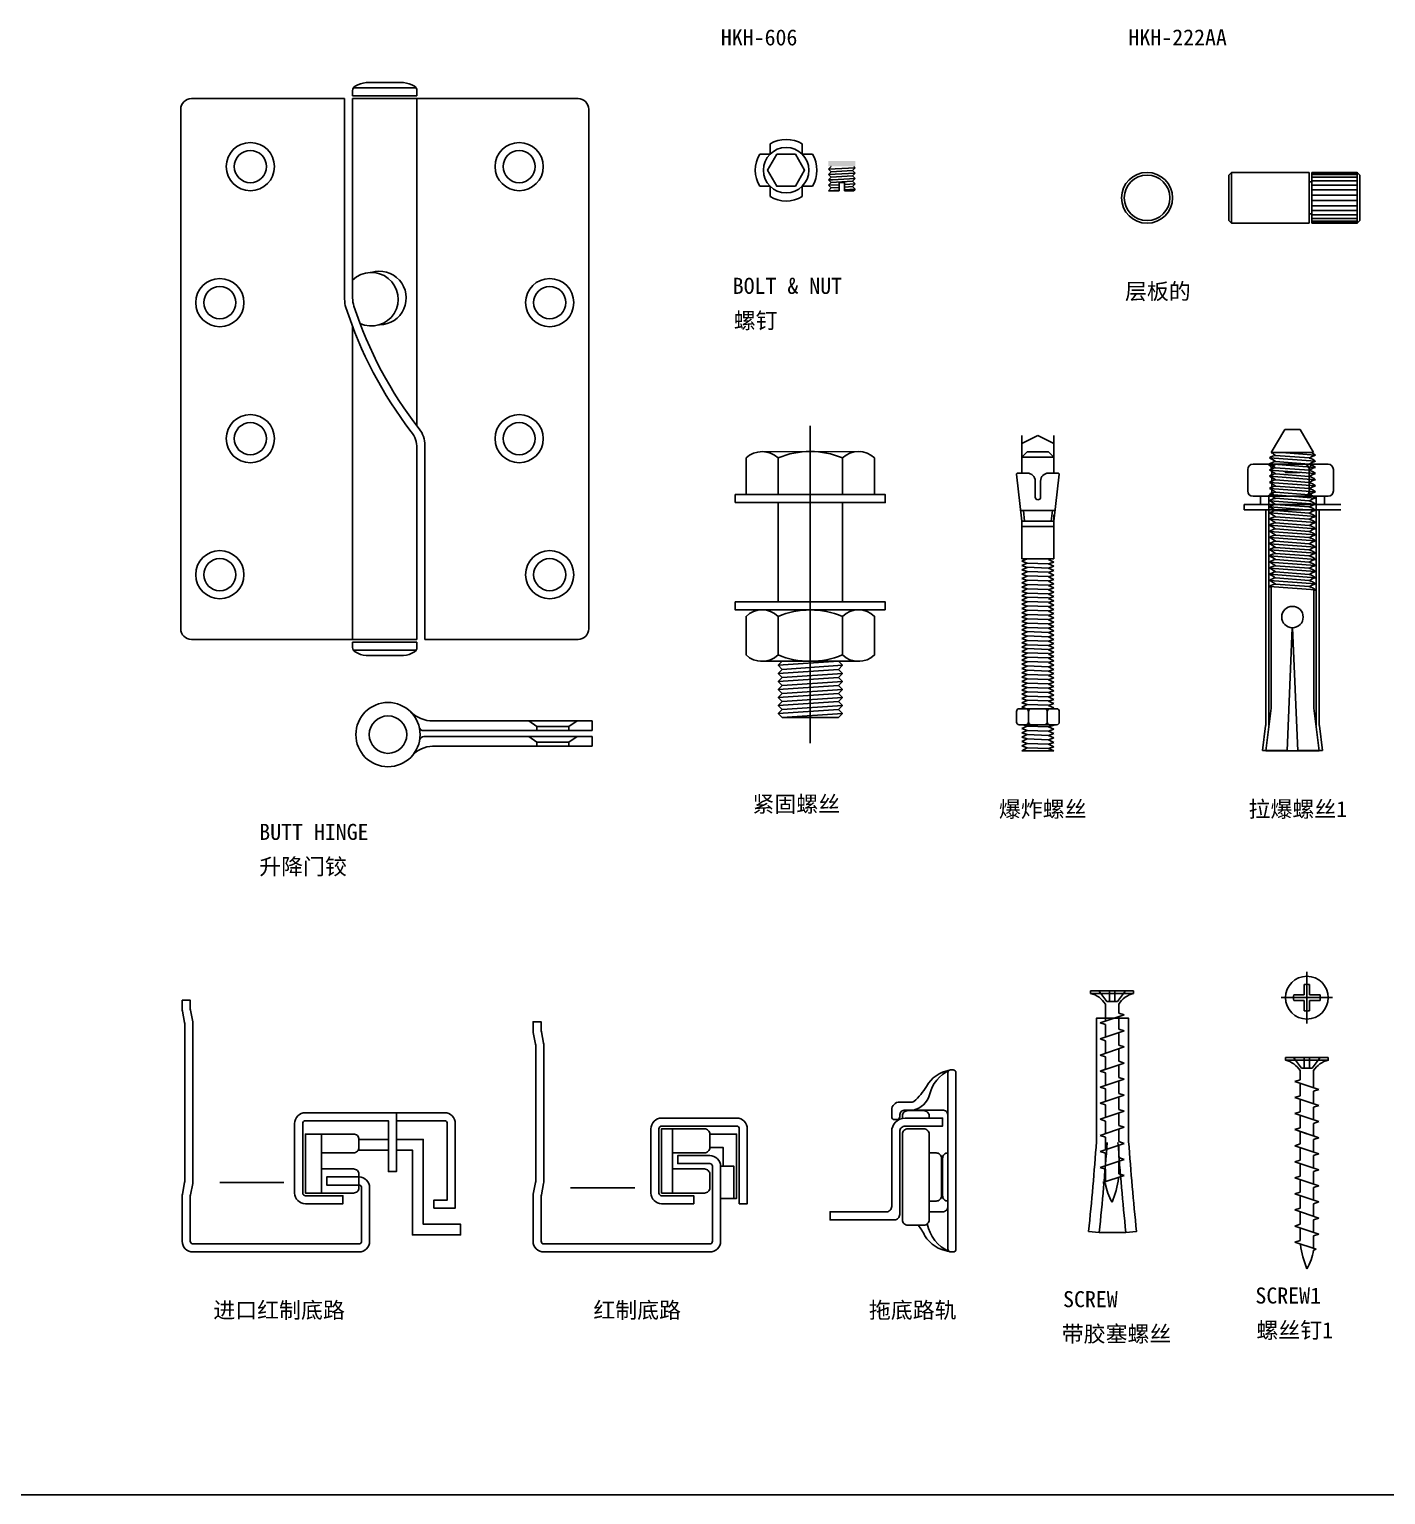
# Model space of a CAD drawing. Header units: millimetres. Extents: x -159360 to -156109, y -82746 to -81402.
# Drawn here: x -156588.6 to -156335.4, y -81966.7 to -81693.1 of the extents above; entities that cross this region are included whole.
import ezdxf
from ezdxf.enums import TextEntityAlignment as Align

# ---------------------------------------------------------------- set-up
doc = ezdxf.new("R2010")
doc.units = ezdxf.units.MM
doc.header["$LTSCALE"] = 2
doc.header["$MEASUREMENT"] = 0
doc.linetypes.add('CENTER2', pattern=[28.575, 19.05, -3.175, 3.175, -3.175])
doc.linetypes.add('HIDDEN', pattern=[9.525, 6.35, -3.175])
doc.layers.get('0').update_dxf_attribs({"linetype": 'CONTINUOUS'})
doc.layers.add('FN-DIM', color=141, linetype='CONTINUOUS')
doc.layers.add('LINE1', color=41, linetype='CONTINUOUS')
doc.layers.add('标注', color=7, linetype='CONTINUOUS', lineweight=25)
doc.styles.add('HZ', font='simfang.ttf')

# ---------------------------------------------------------------- blocks, each defined once
blk = doc.blocks.new('爆炸螺丝')
at = {"linetype": 'ByBlock'}
for p, q in [((-3, 58.89), (-3, 51.89)), ((0, 58.89), (-3, 57.39)), ((3, 57.39), (0, 58.89)), ((3, 58.89), (3, 51.89)), ((-2, 55.89), (-3, 54.89)), ((3, 54.89), (-3, 54.89)), ((-2, 55.89), (2, 55.89)), ((-2, 55.89), (2, 55.89)), ((3, 54.89), (2, 55.89)), ((-3.98, 51.67), (-3, 42.89)), ((-2, 51.89), (-3.78, 51.89)), ((-0.5, 50.39), (-0.5, 47.39)), ((0.5, 50.39), (0.5, 47.39)), ((3.78, 51.89), (2, 51.89)), ((3.98, 51.67), (3, 42.89)), ((0, 46.89), (0, 46.89)), ((3.22, 44.89), (-3.22, 44.89)), ((-2.72, 44.89), (-2.5, 42.89)), ((2.72, 44.89), (2.5, 42.89)), ((3, 44.08), (3, 35.89)), ((-3, 42.89), (-3, 35.89)), ((3, 42.89), (-3, 42.89)), ((3, 41.89), (-3, 41.89)), ((3, 42.89), (3, 35.89)), ((-1.75, 7.39), (-1.75, 5.39)), ((1.75, 7.39), (1.75, 5.39))]:
    blk.add_line(p, q, dxfattribs=at)
blk.add_lwpolyline([(4, 7.39, 0.414214), (3.5, 7.89), (-3.5, 7.89, 0.414214), (-4, 7.39), (-4, 5.39, 0.414214), (-3.5, 4.89), (3.5, 4.89, 0.414214), (4, 5.39)], format="xyb", close=True, dxfattribs=at)
for points in [[(-1.25, 7.89, 0.414214), (-1.75, 7.39, 0.414214), (-2.25, 7.89)], [(2.25, 7.89, 0.414214), (1.75, 7.39, 0.414214), (1.25, 7.89)], [(-2.25, 4.89, 0.414214), (-1.75, 5.39, 0.414214), (-1.25, 4.89)], [(1.25, 4.89, 0.414214), (1.75, 5.39, 0.414214), (2.25, 4.89)]]:
    blk.add_lwpolyline(points, format="xyb", dxfattribs=at)
for centre, radius, start, end in [((-3.78, 51.69), 0.2, 90, 186.3402), ((-2, 50.39), 1.5, 0, 90), ((2, 50.39), 1.5, 90, 180), ((3.78, 51.69), 0.2, 353.6598, 90), ((0, 47.39), 0.5, 180, 270), ((0, 47.39), 0.5, 270, 0)]:
    blk.add_arc(centre, radius, start, end, dxfattribs=at)
at = {"layer": 'LINE1', "linetype": 'ByBlock'}
for p, q in [((-2, 35.89), (-3, 35.42)), ((-3, 35.89), (3, 35.89)), ((-2.02, 35.89), (-2, 35.89)), ((2.46, 35.89), (2, 35.74)), ((2, 35.74), (3, 35.28)), ((-3, 35.42), (-2, 35.09)), ((-2, 35.09), (-3, 34.62)), ((-3, 34.62), (-2, 34.29)), ((-2, 34.29), (-3, 33.82)), ((-3, 33.82), (-2, 33.49)), ((-2, 33.45), (-3, 32.99)), ((-3, 32.99), (-2, 32.65)), ((2, 34.94), (-2, 35.09)), ((2, 34.16), (-2, 34.31)), ((2, 33.37), (-2, 33.51)), ((3, 35.28), (2, 34.94)), ((2, 34.94), (3, 34.48)), ((3, 34.48), (2, 34.14)), ((2, 34.14), (3, 33.68)), ((2, 33.3), (3, 32.84)), ((3, 32.84), (2, 32.5)), ((-2, 32.65), (-3, 32.19)), ((-3, 32.19), (-2, 31.85)), ((-2, 31.85), (-3, 31.39)), ((-3, 31.39), (-2, 31.05)), ((-2, 31.05), (-3, 30.59)), ((-3, 30.59), (-2, 30.25)), ((-2, 30.25), (-3, 29.79)), ((2, 32.57), (-2, 32.71)), ((2, 31.76), (-2, 31.91)), ((2, 30.96), (-2, 31.11)), ((2, 30.13), (-2, 30.28)), ((2, 32.5), (3, 32.04)), ((3, 32.04), (2, 31.7)), ((2, 31.7), (3, 31.24)), ((3, 31.24), (2, 30.9)), ((2, 30.9), (3, 30.44)), ((3, 30.44), (2, 30.1)), ((2, 30.1), (3, 29.64)), ((-3, 29.79), (-2, 29.45)), ((-2, 29.45), (-3, 28.99)), ((-2, 29.45), (-3, 28.99)), ((-3, 28.99), (-2, 28.65)), ((-2, 28.65), (-3, 28.19)), ((-3, 28.19), (-2, 27.85)), ((-2, 27.85), (-3, 27.39)), ((-3, 27.39), (-2, 27.05)), ((2, 29.33), (-2, 29.48)), ((2, 28.57), (-2, 28.72)), ((2, 27.77), (-2, 27.92)), ((3, 29.64), (2, 29.3)), ((2, 29.3), (3, 28.84)), ((2, 29.3), (3, 28.84)), ((3, 28.84), (2, 28.5)), ((2, 28.5), (3, 28.04)), ((3, 28.04), (2, 27.7)), ((2, 27.7), (3, 27.24)), ((-2, 27.05), (-3, 26.59)), ((-3, 26.59), (-2, 26.25)), ((-2, 26.25), (-3, 25.79)), ((-3, 25.79), (-2, 25.45)), ((-2, 25.45), (-3, 24.99)), ((-3, 24.99), (-2, 24.65)), ((-2, 24.65), (-3, 24.19)), ((2, 26.97), (-2, 27.12)), ((2, 26.17), (-2, 26.32)), ((2, 25.33), (-2, 25.48)), ((2, 24.53), (-2, 24.68)), ((3, 27.24), (2, 26.9)), ((2, 26.9), (3, 26.44)), ((3, 26.44), (2, 26.1)), ((2, 26.1), (3, 25.64)), ((3, 25.64), (2, 25.3)), ((2, 25.3), (3, 24.84)), ((3, 24.84), (2, 24.5)), ((-3, 24.19), (-2, 23.85)), ((-2, 23.85), (-3, 23.39)), ((-3, 23.39), (-2, 23.05)), ((-2, 23.05), (-3, 22.59)), ((-3, 22.59), (-2, 22.25)), ((-2, 22.25), (-3, 21.79)), ((2, 23.73), (-2, 23.88)), ((2, 22.93), (-2, 23.08)), ((2, 22.13), (-2, 22.28)), ((2, 24.5), (3, 24.04)), ((3, 24.04), (2, 23.7)), ((2, 23.7), (3, 23.24)), ((3, 23.24), (2, 22.9)), ((2, 22.9), (3, 22.44)), ((3, 22.44), (2, 22.1)), ((2, 22.1), (3, 21.64)), ((-3, 21.79), (-2, 21.45)), ((-2, 21.45), (-3, 20.99)), ((-3, 20.99), (-2, 20.65)), ((-2, 20.65), (-3, 20.18)), ((-3, 20.18), (-2, 19.85)), ((-2, 19.85), (-3, 19.38)), ((-3, 19.38), (-2, 19.05)), ((2, 21.33), (-2, 21.48)), ((2, 20.5), (-2, 20.64)), ((2, 19.7), (-2, 19.84)), ((3, 21.64), (2, 21.3)), ((2, 21.3), (3, 20.84)), ((3, 20.84), (2, 20.5)), ((2, 20.5), (3, 20.04)), ((3, 20.04), (2, 19.7)), ((2, 19.7), (3, 19.24)), ((3, 19.24), (2, 18.9)), ((-2, 19.05), (-3, 18.58)), ((-3, 18.58), (-2, 18.25)), ((-2, 18.25), (-3, 17.78)), ((-3, 17.78), (-2, 17.45)), ((-2, 17.45), (-3, 16.98)), ((-3, 16.98), (-2, 16.65)), ((-2, 16.65), (-3, 16.18)), ((2, 18.97), (-2, 19.12)), ((2, 18.17), (-2, 18.32)), ((2, 17.37), (-2, 17.52)), ((2, 16.57), (-2, 16.72)), ((2, 18.9), (3, 18.44)), ((3, 18.44), (2, 18.1)), ((2, 18.1), (3, 17.64)), ((3, 17.64), (2, 17.3)), ((2, 17.3), (3, 16.84)), ((3, 16.84), (2, 16.5)), ((2, 16.5), (3, 16.04)), ((-3, 16.18), (-2, 15.85)), ((-2, 15.85), (-3, 15.38)), ((-3, 15.38), (-2, 15.05)), ((-2, 15.05), (-3, 14.58)), ((-3, 14.58), (-2, 14.25)), ((-2, 14.25), (-3, 13.78)), ((-3, 13.78), (-2, 13.45)), ((2, 15.73), (-2, 15.88)), ((2, 14.93), (-2, 15.08)), ((2, 14.13), (-2, 14.28)), ((3, 16.04), (2, 15.7)), ((2, 15.7), (3, 15.24)), ((3, 15.24), (2, 14.9)), ((2, 14.9), (3, 14.44)), ((3, 14.44), (2, 14.1)), ((2, 14.1), (3, 13.64)), ((-2, 13.45), (-3, 12.98)), ((-3, 12.98), (-2, 12.65)), ((-2, 12.65), (-3, 12.18)), ((-3, 12.18), (-2, 11.85)), ((-2, 11.85), (-3, 11.38)), ((-3, 11.38), (-2, 11.05)), ((-2, 11.05), (-3, 10.58)), ((2, 13.33), (-2, 13.48)), ((2, 12.53), (-2, 12.68)), ((2, 11.73), (-2, 11.88)), ((2, 10.9), (-2, 11.04)), ((3, 13.64), (2, 13.3)), ((2, 13.3), (3, 12.84)), ((3, 12.84), (2, 12.5)), ((2, 12.5), (3, 12.04)), ((3, 12.04), (2, 11.7)), ((2, 11.7), (3, 11.24)), ((3, 11.24), (2, 10.9)), ((-3, 10.58), (-2, 10.25)), ((-2, 10.25), (-3, 9.78)), ((-3, 9.78), (-2, 9.45)), ((-2, 9.45), (-3, 8.98)), ((-3, 8.98), (-2, 8.65)), ((-2, 8.65), (-3, 8.18)), ((2, 10.1), (-2, 10.24)), ((2, 9.33), (-2, 9.48)), ((2, 8.53), (-2, 8.68)), ((2, 10.9), (3, 10.44)), ((3, 10.44), (2, 10.1)), ((2, 10.1), (3, 9.64)), ((3, 9.64), (2, 9.3)), ((2, 9.3), (3, 8.84)), ((3, 8.84), (2, 8.5)), ((2, 8.5), (3, 8.04)), ((-3, 8.18), (-2.14, 7.89)), ((3, 8.04), (2.58, 7.89)), ((-2, 4.65), (-3, 4.18)), ((-3, 4.18), (-2, 3.85)), ((-2, 3.85), (-3, 3.38)), ((-3, 3.38), (-2, 3.05)), ((-2, 3.05), (-3, 2.58)), ((-2.73, 4.89), (-2, 4.65)), ((2, 4.5), (-2, 4.65)), ((2, 3.7), (-2, 3.85)), ((2, 2.9), (-2, 3.05)), ((3, 4.84), (2, 4.5)), ((2, 4.5), (3, 4.04)), ((3, 4.04), (2, 3.7)), ((2, 3.7), (3, 3.24)), ((3, 3.24), (2, 2.9)), ((2, 2.9), (3, 2.44)), ((2.87, 4.89), (3, 4.84)), ((-3, 2.58), (-2, 2.25)), ((-2, 2.25), (-3, 1.75)), ((-3, 1.75), (-2, 1.41)), ((-2, 1.41), (-3, 0.95)), ((-3, 0.95), (-2, 0.61)), ((-2, 0.61), (-3, 0)), ((3, 0), (-3, 0)), ((2, 2.1), (-2, 2.25)), ((2, 1.26), (-2, 1.41)), ((2, 0.46), (-2, 0.61)), ((3, 2.44), (2, 2.1)), ((2, 2.1), (3, 1.6)), ((3, 1.6), (2, 1.26)), ((2, 1.26), (3, 0.8)), ((3, 0.8), (2, 0.46)), ((2, 0.46), (3, 0))]:
    blk.add_line(p, q, dxfattribs=at)
blk.add_lwpolyline([(3, 33.68), (2, 33.34)], dxfattribs=at)
blk = doc.blocks.new('拖底路轨')
at = {"linetype": 'ByBlock'}
blk.add_line((-10, -11), (-10, -9.5), dxfattribs=at)
for points in [[(-1.5, 16.5, -0.414214), (-1, 17), (-0.5, 17, -0.414214), (0, 16.5), (0, -16.5, -0.414214), (-0.5, -17), (-1, -17, -0.414214), (-1.5, -16.5)], [(-10.5, 5.5), (-10.5, -10, -0.414214), (-11.5, -11), (-23.5, -11), (-23.5, -9.5), (-13, -9.5, 0.414214), (-12, -8.5), (-12, 5.5, -0.414214), (-9.5, 8), (-2.5, 8), (-2.5, 6.5), (-9.5, 6.5, 0.414214)]]:
    blk.add_lwpolyline(points, format="xyb", close=True, dxfattribs=at)
at = {"layer": 'LINE1', "linetype": 'ByBlock'}
for points in [[(-9.5, 9.5, 0.414214), (-10.5, 8.5), (-10.5, 8.22, -0.414214), (-11, 7.72), (-11.5, 7.72, -0.414214), (-12, 8.22), (-12, 9.5, -0.414214), (-10.5, 11), (-8.18, 11, 0.177654), (-7.86, 11.12, 0.087501), (-5.53, 13.92, -0.221048), (-1.22, 16.95, 0.225321), (-4.94, 12.32, -0.278202), (-7.95, 9.51, -0.052382), (-8.05, 9.5)], [(-5, 8), (-5, 8.39, 0.414214), (-6, 9.39), (-9, 9.39, 0.414214), (-10, 8.39), (-10, 7.95)], [(-9.5, 9.5), (-2.5, 9.5, -0.414214), (-1.5, 8.5)], [(-5, -7.5), (-3.7, -7.5, 0.414214), (-2.7, -6.5), (-2.7, 0.5, 0.414214), (-3.7, 1.5), (-5, 1.5)], [(-1.5, -7.5, -0.414214), (-2.5, -6.5), (-2.5, 0.5, -0.414214), (-1.5, 1.5)], [(-5, -9.5), (-2.5, -9.5, 0.414214), (-1.5, -8.5)], [(-5.36, -11.77, 0.247389), (-1.32, -16.89, -0.217342), (-5.82, -13.97, 0.059897), (-7.06, -12)]]:
    blk.add_lwpolyline(points, format="xyb", dxfattribs=at)
blk.add_lwpolyline([(-10, -11), (-10, 5, -0.414214), (-9, 6), (-6, 6, -0.414214), (-5, 5), (-5, -11, -0.414214), (-6, -12), (-9, -12, -0.414214)], format="xyb", close=True, dxfattribs=at)
blk = doc.blocks.new('SCREW 带胶塞螺丝')
at = {"layer": 'LINE1'}
for p, q in [((4, 0), (-4, 0)), ((-4, -0.5), (-4, 0)), ((-1, -2), (-2.5, 0)), ((-0.5, 0), (-0.5, -2)), ((0.51, 0), (0.51, -2)), ((1, -2), (2.5, 0)), ((4, 0), (4, -0.5)), ((4, -0.5), (-4, -0.5)), ((-1.25, -5.67), (-1.25, -2.48)), ((1, -2), (-1, -2)), ((1.25, -4.17), (1.25, -2.48)), ((2.25, -4.5), (-2.25, -6)), ((2.25, -4.5), (-2.25, -6)), ((2.25, -4.5), (1.25, -4.17)), ((1.25, -7.17), (1.25, -4.83)), ((-1.25, -6.33), (-2.25, -6)), ((2.25, -7.5), (-2.25, -9)), ((2.25, -7.5), (-2.25, -9)), ((-1.25, -8.67), (-1.25, -6.33)), ((2.25, -7.5), (1.25, -7.17)), ((1.25, -10.17), (1.25, -7.83)), ((-1.25, -9.33), (-2.25, -9)), ((2.25, -10.5), (-2.25, -12)), ((2.25, -10.5), (-2.25, -12)), ((-1.25, -11.67), (-1.25, -9.33)), ((2.25, -10.5), (1.25, -10.17)), ((1.25, -13.17), (1.25, -10.83)), ((-1.25, -12.33), (-2.25, -12)), ((2.25, -13.5), (-2.25, -15)), ((-1.25, -14.67), (-1.25, -12.33)), ((2.25, -13.5), (0, -14.25)), ((2.25, -13.5), (1.25, -13.17)), ((-1.25, -14.67), (-2.25, -15)), ((-1.25, -15.33), (-2.25, -15)), ((-1.25, -17.67), (-1.25, -15.33)), ((1.25, -16.17), (1.25, -13.83)), ((2.25, -16.5), (1.25, -16.17)), ((2.25, -16.5), (-2.25, -18)), ((2.25, -16.5), (-2.25, -18)), ((-1.25, -18.33), (-2.25, -18)), ((-1.25, -20.67), (-1.25, -18.33)), ((1.25, -19.17), (1.25, -16.83)), ((2.25, -19.5), (-2.25, -21)), ((2.25, -19.5), (-2.25, -21)), ((-1.25, -21.33), (-2.25, -21)), ((-1.25, -23.67), (-1.25, -21.33)), ((2.25, -19.5), (1.25, -19.17)), ((1.25, -22.17), (1.25, -19.83)), ((2.25, -22.5), (-2.25, -24)), ((2.25, -22.5), (-2.25, -24)), ((-1.25, -24.33), (-2.25, -24)), ((-1.25, -26.67), (-1.25, -24.33)), ((2.25, -22.5), (1.25, -22.17)), ((1.25, -25.17), (1.25, -22.83)), ((2.25, -25.5), (-2.25, -27)), ((2.25, -25.5), (-2.25, -27)), ((-1.25, -27.33), (-2.25, -27)), ((-1.25, -29.67), (-1.25, -27.33)), ((2.25, -25.5), (1.25, -25.17)), ((1.25, -28.17), (1.25, -25.83)), ((2.25, -28.5), (-2.25, -30)), ((2.25, -28.5), (-2.25, -30)), ((-1.25, -30.33), (-2.25, -30)), ((2.25, -28.5), (1.25, -28.17)), ((1.25, -31.17), (1.25, -28.83)), ((2.25, -31.5), (-2.25, -33)), ((2.25, -31.5), (-2.25, -33)), ((-1.25, -32.67), (-1.25, -30.33)), ((2.25, -31.5), (1.25, -31.17)), ((1.25, -34.17), (1.25, -31.83)), ((-1.25, -33.33), (-2.25, -33)), ((2.25, -34.5), (-1.75, -35.83)), ((-1.25, -35.67), (-1.25, -33.33)), ((2.25, -34.5), (1.25, -34.17)), ((-1.25, -36), (-1.75, -35.83))]:
    blk.add_line(p, q, dxfattribs=at)
blk.add_lwpolyline([(3.09, -28.17), (3.09, -5.13), (-2.91, -5.13), (-2.91, -28.17, -0.007888), (-4.39, -44.93), (-2.4, -45.13), (2.58, -45.13), (4.57, -44.93, -0.007888)], format="xyb", close=True, dxfattribs=at)
for centre, radius, start, end in [((-5.12, -4.94), 4.58, 32.4679, 75.9039), ((5.12, -4.94), 4.58, 104.0961, 147.5321), ((-534.84, 10.31), 535.32, 354.0554, 355.8632), ((535.02, 10.31), 535.32, 184.1368, 185.9446), ((-16.11, -32.74), 17.46, 337.2642, 352.6525), ((8.45, -34.49), 9.82, 188.8691, 210.5962)]:
    blk.add_arc(centre, radius, start, end, dxfattribs=at)
blk = doc.blocks.new('拉爆螺丝1')
at = {"layer": 'LINE1'}
for p, q in [((-1.43, 60), (-3.96, 55.71)), ((-1.43, 60), (1.43, 60)), ((1.43, 60), (3.95, 55.71)), ((-4.29, 54.73), (4.29, 54.09)), ((-3.96, 55.71), (3.95, 55.71)), ((-3.15, 55.18), (3.13, 54.71)), ((-2.05, 55.71), (4.29, 55.23)), ((-8.36, 48.55), (-8.36, 52.55)), ((-2.86, 53.55), (-7.36, 53.55)), ((-4.29, 53.59), (4.29, 52.94)), ((-4.29, 52.44), (4.29, 51.8)), ((-3.86, 48.55), (-3.86, 52.55)), ((-3.15, 54.04), (3.13, 53.57)), ((-3.15, 52.9), (3.13, 52.42)), ((2.14, 53.55), (-2.86, 53.55)), ((-1.43, 52), (1.43, 52)), ((6.64, 53.55), (2.14, 53.55)), ((3.14, 48.55), (3.14, 52.55)), ((3.64, 53.61), (3.51, 53.55)), ((7.64, 48.55), (7.64, 52.55)), ((-4.29, 51.3), (4.29, 50.66)), ((-4.29, 50.16), (4.29, 49.51)), ((-3.15, 51.75), (3.13, 51.28)), ((-3.15, 50.61), (3.13, 50.14)), ((-3.15, 49.46), (3.13, 48.99)), ((-7.36, 47.55), (6.64, 47.55)), ((-4.86, 47.55), (-7.36, 47.55)), ((-6, 47.55), (-6, 46.05)), ((-4.4, 45.05), (-4.4, 47.55)), ((-4.29, 49.01), (4.29, 48.37)), ((-4.29, 47.87), (4.29, 47.22)), ((-4.29, 46.72), (4.29, 46.08)), ((-3.15, 48.32), (3.13, 47.85)), ((-3.15, 47.18), (3.13, 46.7)), ((2.14, 47.55), (-2.86, 47.55)), ((6.64, 47.55), (4.14, 47.55)), ((4.4, 45.05), (4.4, 47.55)), ((6, 47.55), (6, 46.05)), ((-9, 46.05), (9, 46.05)), ((-9, 46.05), (-9, 45.05)), ((-9, 45.05), (9, 45.05)), ((-5, 45.05), (-5, 4.96)), ((-4.4, 45.05), (-4.4, 4.8)), ((-4.29, 45.58), (4.29, 44.93)), ((-4.29, 44.44), (4.29, 43.79)), ((-3.15, 46.03), (3.13, 45.56)), ((-3.15, 44.89), (3.13, 44.42)), ((4.4, 45.05), (4.4, 4.8)), ((5, 45.05), (5, 4.96)), ((-4.29, 43.29), (4.29, 42.65)), ((-4.29, 42.15), (4.29, 41.5)), ((-3.15, 43.74), (3.13, 43.27)), ((-3.15, 42.6), (3.13, 42.13)), ((-3.15, 41.45), (3.13, 40.98)), ((-4.29, 41), (4.29, 40.36)), ((-4.29, 39.86), (4.29, 39.21)), ((-4.29, 38.71), (4.29, 38.07)), ((-3.15, 40.31), (3.13, 39.84)), ((-3.15, 39.17), (3.13, 38.69)), ((-4.29, 37.57), (4.29, 36.93)), ((-4.29, 36.43), (4.29, 35.78)), ((-3.15, 38.02), (3.13, 37.55)), ((-3.15, 36.88), (3.13, 36.41)), ((-3.15, 35.73), (3.13, 35.26)), ((-4.29, 35.28), (4.29, 34.64)), ((-4.29, 34.14), (4.29, 33.49)), ((-4.29, 32.99), (4.29, 32.35)), ((-3.15, 34.59), (3.13, 34.12)), ((-3.15, 33.45), (3.13, 32.97)), ((-4.29, 31.85), (4.29, 31.2)), ((-4.29, 30.7), (4.29, 30.06)), ((-4, 30.56), (-4, 8)), ((-3.15, 32.3), (3.13, 31.83)), ((-3.15, 31.16), (3.13, 30.69)), ((4, 29.96), (4, 8)), ((-1, 0), (-0.08, 23)), ((0, 23), (1, 0)), ((-4, 8), (-5, 0)), ((4, 8), (5, 0)), ((-5.02, 4.71), (-5.6, 0.07)), ((5.02, 4.71), (5.6, 0.07)), ((-5.6, 0.07), (-1, 0.07)), ((-5, 0), (-5.6, 0.07)), ((-5, 0), (5, 0)), ((1, 0.07), (5.6, 0.07)), ((5, 0), (5.6, 0.07))]:
    blk.add_line(p, q, dxfattribs=at)
blk.add_circle((0, 25), 2, dxfattribs=at)
for centre, radius, start, end in [((-2.89, 52.86), 2.34, 96.5206, 126.8632), ((-6.92, 49.16), 6.16, 52.3028, 64.7495), ((-6.92, 50.3), 6.16, 52.3028, 61.3013), ((5.55, 50.98), 4.43, 106.44, 122.7741), ((2.31, 52.94), 3.03, 49.1918, 66.1051), ((-7.36, 52.55), 1, 90, 180), ((-4.86, 52.55), 1, 0, 90), ((-2.89, 51.72), 2.34, 96.5206, 126.8632), ((-6.92, 48.02), 6.16, 52.3028, 64.7495), ((-2.89, 50.57), 2.34, 96.5206, 126.8632), ((-6.92, 46.87), 6.16, 52.3028, 64.7495), ((-2.86, 52.55), 1, 90, 180), ((2.14, 52.55), 1, 0, 90), ((2.31, 51.79), 3.03, 49.1918, 74.3695), ((2.31, 50.65), 3.03, 49.1918, 74.3695), ((2.31, 49.5), 3.03, 49.1918, 74.3695), ((4.14, 52.55), 1, 90, 180), ((5.55, 49.84), 4.43, 106.44, 122.7741), ((5.55, 48.7), 4.43, 106.44, 122.7741), ((6.64, 52.55), 1, 0, 90), ((-2.89, 49.43), 2.34, 96.5206, 126.8632), ((-6.92, 45.73), 6.16, 52.3028, 64.7495), ((-2.89, 48.29), 2.34, 96.5206, 126.8632), ((-6.92, 44.58), 6.16, 52.3028, 64.7495), ((-2.89, 47.14), 2.34, 96.5206, 126.8632), ((2.31, 48.36), 3.03, 49.1918, 74.3695), ((2.31, 47.22), 3.03, 49.1918, 74.3695), ((5.55, 47.55), 4.43, 106.44, 122.7741), ((5.55, 46.41), 4.43, 106.44, 122.7741), ((5.55, 45.26), 4.43, 106.44, 122.7741), ((-7.36, 48.55), 1, 180, 270), ((-4.86, 48.55), 1, 270, 0), ((-6.92, 43.44), 6.16, 52.3028, 64.7495), ((-2.89, 46), 2.34, 96.5206, 126.8632), ((-6.92, 42.29), 6.16, 52.3028, 64.7495), ((-2.89, 44.85), 2.34, 96.5206, 126.8632), ((-6.92, 41.15), 6.16, 52.3028, 64.7495), ((-2.86, 48.55), 1, 180, 270), ((2.14, 48.55), 1, 270, 0), ((2.31, 46.07), 3.03, 49.1918, 74.3695), ((2.31, 44.93), 3.03, 49.1918, 74.3695), ((2.31, 43.78), 3.03, 49.1918, 74.3695), ((4.14, 48.55), 1, 180, 270), ((5.55, 44.12), 4.43, 106.44, 122.7741), ((5.55, 42.97), 4.43, 106.44, 122.7741), ((6.64, 48.55), 1, 270, 0), ((-2.89, 43.71), 2.34, 96.5206, 126.8632), ((-6.92, 40.01), 6.16, 52.3028, 64.7495), ((-2.89, 42.57), 2.34, 96.5206, 126.8632), ((-6.92, 38.86), 6.16, 52.3028, 64.7495), ((2.31, 42.64), 3.03, 49.1918, 74.3695), ((2.31, 41.5), 3.03, 49.1918, 74.3695), ((5.55, 41.83), 4.43, 106.44, 122.7741), ((5.55, 40.69), 4.43, 106.44, 122.7741), ((5.55, 39.54), 4.43, 106.44, 122.7741), ((-2.89, 41.42), 2.34, 96.5206, 126.8632), ((-6.92, 37.72), 6.16, 52.3028, 64.7495), ((-2.89, 40.28), 2.34, 96.5206, 126.8632), ((-6.92, 36.57), 6.16, 52.3028, 64.7495), ((-2.89, 39.13), 2.34, 96.5206, 126.8632), ((2.31, 40.35), 3.03, 49.1918, 74.3695), ((2.31, 39.21), 3.03, 49.1918, 74.3695), ((5.55, 38.4), 4.43, 106.44, 122.7741), ((5.55, 37.25), 4.43, 106.44, 122.7741), ((-6.92, 35.43), 6.16, 52.3028, 64.7495), ((-2.89, 37.99), 2.34, 96.5206, 126.8632), ((-6.92, 34.29), 6.16, 52.3028, 64.7495), ((-2.89, 36.84), 2.34, 96.5206, 126.8632), ((-6.92, 33.14), 6.16, 52.3028, 64.7495), ((2.31, 38.06), 3.03, 49.1918, 74.3695), ((2.31, 36.92), 3.03, 49.1918, 74.3695), ((2.31, 35.77), 3.03, 49.1918, 74.3695), ((5.55, 36.11), 4.43, 106.44, 122.7741), ((5.55, 34.97), 4.43, 106.44, 122.7741), ((-2.89, 35.7), 2.34, 96.5206, 126.8632), ((-6.92, 32), 6.16, 52.3028, 64.7495), ((-2.89, 34.56), 2.34, 96.5206, 126.8632), ((-6.92, 30.85), 6.16, 52.3028, 64.7495), ((-2.89, 33.41), 2.34, 96.5206, 126.8632), ((2.31, 34.63), 3.03, 49.1918, 74.3695), ((2.31, 33.49), 3.03, 49.1918, 74.3695), ((5.55, 33.82), 4.43, 106.44, 122.7741), ((5.55, 32.68), 4.43, 106.44, 122.7741), ((5.55, 31.53), 4.43, 106.44, 122.7741), ((-6.92, 29.71), 6.16, 52.3028, 64.7495), ((-2.89, 32.27), 2.34, 96.5206, 126.8632), ((-6.92, 28.56), 6.16, 52.3028, 64.7495), ((-2.89, 31.12), 2.34, 96.5206, 126.8632), ((-6.92, 27.42), 6.16, 52.3028, 64.7495), ((2.31, 32.34), 3.03, 49.1918, 74.3695), ((2.31, 31.2), 3.03, 49.1918, 74.3695), ((2.31, 30.05), 3.03, 49.1918, 74.3695), ((5.55, 30.39), 4.43, 106.44, 122.7741), ((5.55, 29.24), 4.43, 106.44, 122.7741), ((-2.89, 29.98), 2.34, 96.5206, 126.8632), ((-6.92, 26.28), 6.16, 52.3028, 64.7495), ((-2.89, 28.84), 2.34, 96.5206, 126.8632), ((-6.92, 25.13), 6.16, 61.7578, 64.7495), ((2.31, 28.91), 3.03, 49.1918, 74.3695), ((2.31, 27.77), 3.03, 49.1918, 74.3695), ((5.55, 28.1), 4.43, 106.44, 122.7741), ((5.55, 26.96), 4.43, 106.44, 122.7741), ((5.55, 25.81), 4.43, 106.44, 110.4524), ((-7, 4.96), 2, 352.875, 0), ((7, 4.96), 2, 180, 187.125)]:
    blk.add_arc(centre, radius, start, end, dxfattribs=at)
blk = doc.blocks.new('紧固螺丝')
at = {"layer": 'LINE1', "linetype": 'CENTER2', "ltscale": 5}
blk.add_line((0, 59.29), (0, 0), dxfattribs=at)
at = {"layer": 'LINE1'}
for p, q in [((9.3, 54.49), (-9.3, 54.45)), ((-6, 46.45), (-6, 53.29)), ((6, 46.45), (6, 53.29)), ((-6, 26.4), (-6, 44.95)), ((6, 26.4), (6, 44.95)), ((-6, 16.5), (-6, 23.7)), ((6, 16.5), (6, 23.7)), ((9.25, 15.3), (-9.3, 15.3)), ((5.25, 15.3), (-6, 14.55)), ((5.25, 13.8), (-6, 13.05)), ((6, 14.55), (-5.25, 13.8)), ((5.25, 12.3), (-6, 11.55)), ((6, 13.05), (-5.25, 12.3)), ((6, 11.55), (-5.25, 10.8)), ((5.25, 10.8), (-6, 10.05)), ((5.25, 9.3), (-6, 8.55)), ((6, 10.05), (-5.25, 9.3)), ((6, 8.55), (-5.25, 7.8)), ((5.25, 9.3), (5.25, 9.3)), ((5.25, 7.8), (-6, 7.05)), ((5.25, 6.3), (-6, 5.55)), ((6, 7.05), (-5.25, 6.3)), ((6, 5.55), (-5.25, 4.8))]:
    blk.add_line(p, q, dxfattribs=at)
for points in [[(-12, 46.45), (-12, 53.29, -0.387058), (-6, 53.29, -0.2), (6, 53.29, -0.4), (12, 53.29), (12, 46.45)], [(6, 16.5, 0.4), (12, 16.5), (12, 23.7, 0.4), (6, 23.7, 0.2), (-6, 23.7, 0.4), (-12, 23.7), (-12, 16.5, 0.4), (-6, 16.5, 0.200379), (5.96, 16.5, -0.132362)]]:
    blk.add_lwpolyline(points, format="xyb", close=True, dxfattribs=at)
for points in [[(-14, 44.95), (14, 44.95), (14, 46.45), (-14, 46.45)], [(14, 24.9), (-14, 24.9), (-14, 26.4), (14, 26.4)]]:
    blk.add_lwpolyline(points, close=True, dxfattribs=at)
blk.add_lwpolyline([(5.25, 15.3), (6, 14.55), (5.25, 13.8), (6, 13.05), (5.25, 12.3), (6, 11.55), (5.25, 10.8), (6, 10.05), (5.25, 9.3), (6, 8.55), (5.25, 7.8), (6, 7.05), (5.25, 6.3), (6, 5.55), (5.25, 4.8), (-5.25, 4.8), (-6, 5.55), (-5.25, 6.3), (-6, 7.05), (-5.25, 7.8), (-6, 8.55), (-5.25, 9.3), (-5.25, 9.3), (-6, 10.05), (-5.25, 10.8), (-6, 11.55), (-5.25, 12.3), (-6, 13.05), (-5.25, 13.8), (-6, 14.55), (-5.25, 15.3)], dxfattribs=at)
blk = doc.blocks.new('层板的')
at = {"layer": 'LINE1'}
for p, q in [((15.75, 4.75), (15.25, 4.25)), ((15.25, 4.25), (15.25, -4.25)), ((15.75, 4.75), (30.25, 4.75)), ((15.75, 4.75), (15.75, -4.75)), ((30.25, 4.75), (30.25, -4.75)), ((30.75, 3), (30.25, 3)), ((30.75, 4.75), (39.25, 4.75)), ((30.75, 4.75), (30.75, -4.75)), ((30.75, 4.65), (39.35, 4.65)), ((30.75, 4.34), (39.25, 4.34)), ((30.75, 3.84), (39.25, 3.84)), ((30.75, 3.18), (39.25, 3.18)), ((39.25, 4.75), (39.75, 4.25)), ((39.25, -4.75), (39.25, 4.75)), ((39.75, 4.25), (39.75, -4.25)), ((30.75, 2.38), (39.25, 2.38)), ((30.75, 1.47), (39.25, 1.47)), ((30.75, 0.5), (39.25, 0.5)), ((30.75, -0.5), (39.25, -0.5)), ((30.75, -1.47), (39.25, -1.47)), ((30.75, -2.38), (39.25, -2.38)), ((15.25, -4.25), (15.75, -4.75)), ((15.75, -4.75), (30.25, -4.75)), ((30.75, -3), (30.25, -3)), ((30.75, -3.18), (39.25, -3.18)), ((30.75, -3.84), (39.25, -3.84)), ((30.75, -4.34), (39.25, -4.34)), ((30.75, -4.65), (39.35, -4.65)), ((30.75, -4.75), (39.25, -4.75)), ((39.75, -4.25), (39.25, -4.75))]:
    blk.add_line(p, q, dxfattribs=at)
for radius in [4.75, 4.25]:
    blk.add_circle((0, 0), radius, dxfattribs=at)
blk = doc.blocks.new('BUTT HINGE 升降门铰(正面)')
at = {"layer": 'LINE1', "ltscale": 5}
for p, q in [((-3.5, 107), (3.5, 107)), ((-36.1, 104), (-7.5, 104)), ((-7.5, 104), (-7.5, 66.54)), ((-6, 105.48), (-6, 104.5)), ((-6, 104.5), (6, 104.5)), ((-6, 104), (36.1, 104)), ((-6, 104), (-6, 66.77)), ((-5.86, 106), (5.86, 106)), ((6, 105.48), (6, 104.5)), ((6, 104), (6, 42.89)), ((-38.1, 102), (-38.1, 5)), ((38.1, 102), (38.1, 5)), ((-6, 61.39), (-6, 3)), ((6, 38.73), (6, 3)), ((7.5, 39.24), (7.5, 3)), ((-36.1, 3), (-6, 3)), ((-6, 3), (6, 3)), ((7.5, 3), (36.1, 3)), ((-6, 2.5), (-6, 1.52)), ((-6, 2.5), (6, 2.5)), ((-5.86, 1), (5.86, 1)), ((-3.5, 0), (3.5, 0)), ((6, 2.5), (6, 1.52))]:
    blk.add_line(p, q, dxfattribs=at)
for centre, radius in [((-25.1, 91.3), 4.5), ((25.1, 91.3), 4.5), ((-25.1, 91.3), 3), ((25.1, 91.3), 3), ((-30.8, 65.9), 4.5), ((-30.8, 65.9), 3), ((30.8, 65.9), 4.5), ((30.8, 65.9), 3), ((-25.1, 40.5), 4.5), ((25.1, 40.5), 4.5), ((-25.1, 40.5), 3), ((25.1, 40.5), 3), ((-30.8, 15.1), 4.5), ((30.8, 15.1), 4.5), ((-30.8, 15.1), 3), ((30.8, 15.1), 3)]:
    blk.add_circle(centre, radius, dxfattribs=at)
for centre, radius, start, end in [((-3.1, 102.36), 4.65, 94.9858, 121.415), ((3.1, 102.36), 4.65, 58.585, 85.0142), ((-36.1, 102), 2, 90, 180), ((-5, 105.48), 1, 121.415, 180), ((5, 105.48), 1, 0, 58.585), ((36.1, 102), 2, 0, 90), ((64.72, 88.04), 74.07, 197.9329, 218.1092), ((1, 38.73), 5, 0, 37.7393), ((2.5, 39.24), 5, 0, 38.1092), ((-36.1, 5), 2, 180, 270), ((36.1, 5), 2, 270, 0), ((-5, 1.52), 1, 180, 238.585), ((-3.1, 4.64), 4.65, 238.585, 265.0142), ((3.1, 4.64), 4.65, 274.9858, 301.415), ((5, 1.52), 1, 301.415, 0)]:
    blk.add_arc(centre, radius, start, end, dxfattribs=at)
at = {"layer": 'LINE1'}
for centre, radius, start, end in [((-2.5, 66.54), 5, 244.7448, 134.427), ((-1, 66.77), 5, 270.1846, 107.6512), ((-2.5, 66.54), 5, 180, 197.7397), ((-1, 66.77), 5, 180, 197.9329), ((64.72, 88.04), 75.57, 197.7397, 217.7393)]:
    blk.add_arc(centre, radius, start, end, dxfattribs=at)
blk = doc.blocks.new('BUTT HINGE 升降门铰(平面)')
at = {"layer": 'LINE1'}
for p, q in [((6.62, 0.75), (38.1, 0.75)), ((8.42, 2.55), (38.1, 2.55)), ((27.8, 1.5), (26.3, 2.55)), ((27.8, 1.5), (27.8, 0.75)), ((27.8, 1.5), (33.8, 1.5)), ((33.8, 1.5), (35.3, 2.55)), ((33.8, 1.5), (33.8, 0.75)), ((38.1, 2.55), (38.1, 0.75)), ((6.7, -0.38), (38.1, -0.38)), ((8.33, -2.18), (38.1, -2.18)), ((27.8, -1.43), (26.3, -0.38)), ((27.8, -1.43), (27.8, -2.18)), ((27.8, -1.43), (33.8, -1.43)), ((33.8, -1.43), (35.3, -0.38)), ((33.8, -1.43), (33.8, -2.18)), ((38.1, -0.38), (38.1, -2.18))]:
    blk.add_line(p, q, dxfattribs=at)
for radius in [6, 3.5]:
    blk.add_circle((0, 0), radius, dxfattribs=at)
for centre, radius, start, end in [((8.42, 8.55), 6, 225.4387, 270), ((6.62, 1.55), 0.8, 193.1759, 270), ((8.33, -7.18), 5, 90, 139.2574), ((6.7, -1.18), 0.8, 90, 170.0131)]:
    blk.add_arc(centre, radius, start, end, dxfattribs=at)
blk = doc.blocks.new('BUTT HINGE 升降门铰')
at = {"layer": 'LINE1'}
for name, p in [('BUTT HINGE 升降门铰(正面)', (-0.6, 14.77)), ('BUTT HINGE 升降门铰(平面)', (0, 0))]:
    blk.add_blockref(name, p, dxfattribs=at)
blk = doc.blocks.new('红制底路')
at = {"layer": 'LINE1', "ltscale": 5}
blk.add_line((26, -20), (26, -32), dxfattribs=at)
at = {"layer": 'LINE1', "linetype": 'HIDDEN', "ltscale": 5}
blk.add_line((7, -31), (19, -31), dxfattribs=at)
at = {"layer": 'LINE1', "ltscale": 5}
for points in [[(33, -43), (2, -43, -0.414214), (0, -41), (0, -32.58, -0.048766), (0.04, -32.19), (0.46, -30.05, 0.048766), (0.5, -29.66), (0.5, -4.56, 0.048766), (0.46, -4.17), (0.04, -2.02, -0.048766), (0, -1.63), (0, 0), (1.5, 0), (1.5, -1.49, 0.048766), (1.54, -1.87), (1.96, -4.02, -0.048766), (2, -4.41), (2, -29.8, -0.048766), (1.96, -30.19), (1.54, -32.34, 0.048766), (1.5, -32.73), (1.5, -41, 0.414214), (2, -41.5), (33, -41.5, 0.414214), (33.5, -41), (33.5, -27, 0.414214), (33, -26.5), (27, -26.5), (27, -25), (33, -25, -0.414214), (35, -27), (35, -41, -0.414214)], [(24, -32.5, -0.414214), (23.5, -32), (23.5, -20, -0.414214), (24, -19.5), (38, -19.5, -0.414214), (38.5, -20), (38.5, -34), (40, -34), (40, -20, 0.414214), (38, -18), (24, -18, 0.414214), (22, -20), (22, -32, 0.414214), (24, -34), (30, -34), (30, -32.5)]]:
    blk.add_lwpolyline(points, format="xyb", close=True, dxfattribs=at)
blk.add_lwpolyline([(26, -24.5), (32, -24.5, 0.414214), (33, -23.5), (33, -21, 0.414214), (32, -20), (24, -20), (24, -32), (32, -32, 0.414214), (33, -31), (33, -28.5, 0.414214), (32, -27.5), (26, -27.5)], format="xyb", dxfattribs=at)
for points in [[(35, -33), (38, -33), (38, -21), (33, -21)], [(33, -23.5), (35.5, -23.5), (35.5, -27)]]:
    blk.add_lwpolyline(points, dxfattribs=at)
blk.add_lwpolyline([(35, -33), (37.5, -33), (37.5, -27), (35, -27)], close=True, dxfattribs=at)
blk = doc.blocks.new('进口红制底路')
at = {"layer": 'LINE1', "ltscale": 5}
blk.add_line((26, -24.98), (26, -36), dxfattribs=at)
at = {"layer": 'LINE1', "linetype": 'HIDDEN', "ltscale": 5}
blk.add_line((7, -34), (19, -34), dxfattribs=at)
at = {"layer": 'LINE1', "ltscale": 5}
blk.add_lwpolyline([(33, -47), (2, -47, -0.414214), (0, -45), (0, -36.58, -0.048766), (0.04, -36.19), (0.46, -34.05, 0.048766), (0.5, -33.66), (0.5, -4.56, 0.048766), (0.46, -4.17), (0.04, -2.02, -0.048766), (0, -1.63), (0, 0), (1.5, 0), (1.5, -1.49, 0.048766), (1.54, -1.87), (1.96, -4.02, -0.048766), (2, -4.41), (2, -33.8, -0.048766), (1.96, -34.19), (1.54, -36.34, 0.048766), (1.5, -36.73), (1.5, -45, 0.414214), (2, -45.5), (33, -45.5, 0.414214), (33.5, -45), (33.5, -35, 0.414214), (33, -34.5), (27, -34.5), (27, -33), (33, -33, -0.414214), (35, -35), (35, -45, -0.414214)], format="xyb", close=True, dxfattribs=at)
for points in [[(40, -21), (40, -32), (38.5, -32), (38.5, -22.5), (23, -22.5, 0.414214), (22.5, -23), (22.5, -36, 0.414214), (23, -36.5), (30, -36.5), (30, -38), (23, -38, -0.414214), (21, -36), (21, -23, -0.414214), (23, -21), (49, -21, -0.414214), (51, -23), (51, -38.81), (47, -38.81), (47, -37.31), (49.5, -37.31), (49.5, -23, 0.414214), (49, -22.5), (40, -22.5)], [(26, -28.5), (32, -28.5, 0.414214), (33, -27.5), (33, -25.98, 0.414214), (32, -24.98), (23, -24.98), (23, -36), (32, -36, 0.414214), (33, -35), (33, -32.5, 0.414214), (32, -31.5), (26, -31.5)]]:
    blk.add_lwpolyline(points, format="xyb", dxfattribs=at)
for points in [[(33, -25.98), (38.5, -25.98)], [(40, -25.98), (45, -25.98), (45, -41.81), (52, -41.81), (52, -43.81), (43, -43.81), (43, -27.98), (40, -27.98)], [(38.5, -27.98), (32.88, -27.98)]]:
    blk.add_lwpolyline(points, dxfattribs=at)
blk = doc.blocks.new('BOLT & NUT 螺钉')
at = {"layer": 'LINE1'}
for p, q in [((-3.01, 3), (-4.91, 3)), ((-3, 4.91), (-3, 3.01)), ((3, 4.91), (3, 3.01)), ((4.91, 3), (3.01, 3)), ((8.4, 0.68), (7.9, 0.18)), ((7.9, 0.18), (12.9, 0.46)), ((8.4, -0.32), (7.9, 0.18)), ((8.4, 0.68), (8.36, 0.72)), ((12.4, -0.04), (12.9, 0.46)), ((12.64, 0.72), (12.9, 0.46)), ((8.4, -0.32), (7.9, -0.82)), ((7.9, -0.82), (12.9, -0.54)), ((8.4, -1.32), (7.9, -0.82)), ((7.9, -1.82), (8.67, -1.78)), ((7.94, -1.78), (7.9, -1.82)), ((8.4, -2.32), (7.9, -1.82)), ((8.4, -2.32), (7.9, -2.82)), ((7.9, -2.82), (9.9, -2.71)), ((8.4, -1.32), (7.94, -1.78)), ((8.4, -0.32), (12.4, -0.04)), ((8.4, -1.32), (12.4, -1.04)), ((8.4, -2.32), (12.4, -2.04)), ((8.67, -1.78), (12.9, -1.54)), ((9.9, -2.32), (10.9, -2.32)), ((9.9, -3.82), (9.9, -2.32)), ((10.9, -3.82), (10.9, -2.32)), ((10.9, -2.65), (12.9, -2.54)), ((12.4, -0.04), (12.9, -0.54)), ((12.4, -1.04), (12.9, -0.54)), ((12.4, -1.04), (12.9, -1.54)), ((12.4, -2.04), (12.66, -1.78)), ((12.4, -2.04), (12.9, -2.54)), ((12.4, -3.04), (12.9, -2.54)), ((12.66, -1.78), (12.9, -1.54)), ((-3.01, -3), (-4.91, -3)), ((-3, -3.01), (-3, -4.91)), ((3, -3.01), (3, -4.91)), ((4.91, -3), (3.01, -3)), ((8.4, -3.32), (7.9, -2.82)), ((8.4, -3.32), (7.9, -3.82)), ((7.9, -3.82), (9.9, -3.71)), ((7.9, -3.82), (9.9, -3.82)), ((8.4, -3.32), (9.9, -3.22)), ((10.9, -3.15), (12.4, -3.04)), ((10.9, -3.65), (12.9, -3.54)), ((10.9, -3.82), (12.62, -3.82)), ((12.4, -3.04), (12.9, -3.54)), ((12.62, -3.82), (12.9, -3.54))]:
    blk.add_line(p, q, dxfattribs=at)
blk.add_lwpolyline([(-1.73, 3), (-3.46, 0), (-1.73, -3), (1.73, -3), (3.46, 0), (1.73, 3)], close=True, dxfattribs=at)
blk.add_circle((0, 0), 4.25, dxfattribs=at)
for start, end in [(58.551, 121.449), (148.551, 211.449), (328.551, 31.449), (238.551, 301.449)]:
    blk.add_arc((0, 0), 5.75, start, end, dxfattribs=at)
blk.add_solid([(7.9, 1.72), (7.9, 0.72), (12.9, 1.72), (12.9, 0.72)], dxfattribs=at)
blk = doc.blocks.new('SCREW2 螺丝钉1(侧面)')
at = {"layer": 'LINE1'}
for p, q in [((-4, 0), (4, 0)), ((-4, 0), (-4, -0.5)), ((-1, -2), (-2.5, 0)), ((-0.51, 0), (-0.51, -2)), ((0.5, 0), (0.5, -2)), ((1, -2), (2.5, 0)), ((4, -0.5), (4, 0)), ((-4, -0.5), (4, -0.5)), ((-1.25, -4.17), (-1.25, -2.48)), ((-1, -2), (1, -2)), ((1.25, -5.67), (1.25, -2.48)), ((-2.25, -4.5), (-1.25, -4.17)), ((-2.25, -4.5), (2.25, -6)), ((-2.25, -4.5), (2.25, -6)), ((-1.25, -7.17), (-1.25, -4.83)), ((-2.25, -7.5), (-1.25, -7.17)), ((-2.25, -7.5), (2.25, -9)), ((-2.25, -7.5), (2.25, -9)), ((-1.25, -10.17), (-1.25, -7.83)), ((1.25, -6.33), (2.25, -6)), ((1.25, -8.67), (1.25, -6.33)), ((-2.25, -10.5), (-1.25, -10.17)), ((-2.25, -10.5), (2.25, -12)), ((-2.25, -10.5), (2.25, -12)), ((-1.25, -13.17), (-1.25, -10.83)), ((1.25, -9.33), (2.25, -9)), ((1.25, -11.67), (1.25, -9.33)), ((-2.25, -13.5), (-1.25, -13.17)), ((-2.25, -13.5), (2.25, -15)), ((-2.25, -13.5), (0, -14.25)), ((1.25, -12.33), (2.25, -12)), ((1.25, -14.67), (1.25, -12.33)), ((-2.25, -16.5), (-1.25, -16.17)), ((-1.25, -16.17), (-1.25, -13.83)), ((1.25, -14.67), (2.25, -15)), ((1.25, -15.33), (2.25, -15)), ((1.25, -17.67), (1.25, -15.33)), ((-2.25, -16.5), (2.25, -18)), ((-2.25, -16.5), (2.25, -18)), ((-1.25, -19.17), (-1.25, -16.83)), ((1.25, -18.33), (2.25, -18)), ((1.25, -20.67), (1.25, -18.33)), ((-2.25, -19.5), (-1.25, -19.17)), ((-2.25, -19.5), (2.25, -21)), ((-2.25, -19.5), (2.25, -21)), ((-1.25, -22.17), (-1.25, -19.83)), ((1.25, -21.33), (2.25, -21)), ((1.25, -23.67), (1.25, -21.33)), ((-2.25, -22.5), (-1.25, -22.17)), ((-2.25, -22.5), (2.25, -24)), ((-2.25, -22.5), (2.25, -24)), ((-1.25, -25.17), (-1.25, -22.83)), ((1.25, -24.33), (2.25, -24)), ((1.25, -26.67), (1.25, -24.33)), ((-2.25, -25.5), (-1.25, -25.17)), ((-2.25, -25.5), (2.25, -27)), ((-2.25, -25.5), (2.25, -27)), ((-1.25, -28.17), (-1.25, -25.83)), ((1.25, -27.33), (2.25, -27)), ((1.25, -29.67), (1.25, -27.33)), ((-2.25, -28.5), (-1.25, -28.17)), ((-2.25, -28.5), (2.25, -30)), ((-2.25, -28.5), (2.25, -30)), ((-1.25, -31.17), (-1.25, -28.83)), ((1.25, -30.33), (2.25, -30)), ((-2.25, -31.5), (-1.25, -31.17)), ((-2.25, -31.5), (2.25, -33)), ((-2.25, -31.5), (2.25, -33)), ((-1.25, -34.17), (-1.25, -31.83)), ((1.25, -32.67), (1.25, -30.33)), ((-2.25, -34.5), (-1.25, -34.17)), ((-2.25, -34.5), (1.75, -35.83)), ((1.25, -33.33), (2.25, -33)), ((1.25, -35.67), (1.25, -33.33)), ((1.25, -36), (1.75, -35.83))]:
    blk.add_line(p, q, dxfattribs=at)
for centre, radius, start, end in [((-5.12, -4.94), 4.58, 32.4679, 75.9039), ((5.12, -4.94), 4.58, 104.0961, 147.5321), ((16.11, -32.74), 17.46, 187.3475, 202.7358), ((-8.45, -34.49), 9.82, 329.4038, 351.1309)]:
    blk.add_arc(centre, radius, start, end, dxfattribs=at)
blk = doc.blocks.new('SCREW2 螺丝钉（正面）')
at = {"layer": 'LINE1'}
for p, q in [((0, -4.8), (0, 4.8)), ((-4.8, 0), (4.8, 0)), ((-2.45, 0.5), (-0.5, 0.5)), ((-0.5, 0.5), (-0.5, 2.45)), ((0.5, 0.5), (0.5, 2.45)), ((0.5, 0.5), (2.45, 0.5)), ((-2.45, -0.5), (-0.5, -0.5)), ((-0.5, -2.45), (-0.5, -0.5)), ((0.5, -0.5), (2.45, -0.5)), ((0.5, -2.45), (0.5, -0.5))]:
    blk.add_line(p, q, dxfattribs=at)
blk.add_circle((0, 0), 4, dxfattribs=at)
for start, end in [(168.463, 191.537), (78.463, 101.537), (348.463, 11.537), (258.463, 281.537)]:
    blk.add_arc((0, 0), 2.5, start, end, dxfattribs=at)
blk = doc.blocks.new('SCREW2 螺丝钉1')
at = {"layer": 'FN-DIM'}
for name, p in [('SCREW2 螺丝钉（正面）', (0, 0)), ('SCREW2 螺丝钉1(侧面)', (0, -11.15))]:
    blk.add_blockref(name, p, dxfattribs=at)

msp = doc.modelspace()

# ---------------------------------------------------------------- linework, layer by layer
at = {"layer": '标注', "color": 0}
msp.add_line((-156921.02, -81966.71), (-156108.52, -81966.71), dxfattribs=at)

# ---------------------------------------------------------------- block references
at = {"color": 0}
for name, p in [('紧固螺丝', (-156442.8, -81826.38)), ('拉爆螺丝1', (-156352.76, -81827.82)), ('SCREW 带胶塞螺丝', (-156386.45, -81872.6))]:
    msp.add_blockref(name, p, dxfattribs=at)
at = {"layer": 'FN-DIM', "color": 0}
msp.add_blockref('SCREW2 螺丝钉1', (-156350.07, -81873.89), dxfattribs=at)
at = {"layer": 'LINE1', "color": 0}
for name, p in [('BUTT HINGE 升降门铰', (-156521.66, -81824.77)), ('BOLT & NUT 螺钉', (-156447.32, -81719.37)), ('层板的', (-156379.91, -81724.53)), ('爆炸螺丝', (-156400.3, -81827.82)), ('进口红制底路', (-156560.09, -81874.38)), ('红制底路', (-156494.56, -81878.38)), ('拖底路轨', (-156415.6, -81904.38))]:
    msp.add_blockref(name, p, dxfattribs=at)

# ---------------------------------------------------------------- texts
at = {"layer": '标注', "color": 0, "style": 'HZ'}
for s, p in [('HKH-606', (-156459.5, -81693.06)), ('HKH-222AA', (-156383.38, -81693.06)), ('BOLT & NUT', (-156457.28, -81739.46)), ('层板的', (-156384.04, -81740.49)), ('螺钉', (-156457.09, -81745.94)), ('紧固螺丝', (-156453.61, -81836.23)), ('爆炸螺丝', (-156407.58, -81837.18)), ('拉爆螺丝1', (-156360.96, -81837.18)), ('BUTT HINGE', (-156545.7, -81841.43)), ('升降门铰', (-156545.7, -81847.91)), ('SCREW1', (-156359.68, -81928.01)), ('进口红制底路', (-156554.27, -81930.74)), ('红制底路', (-156483.31, -81930.74)), ('拖底路轨', (-156431.85, -81930.74)), ('SCREW', (-156395.6, -81928.69)), ('带胶塞螺丝', (-156395.85, -81935.17)), ('螺丝钉1', (-156359.5, -81934.49))]:
    msp.add_text(s, height=3, dxfattribs=at).set_placement(p, align=Align.TOP_LEFT)

doc.saveas('drawing.dxf')
